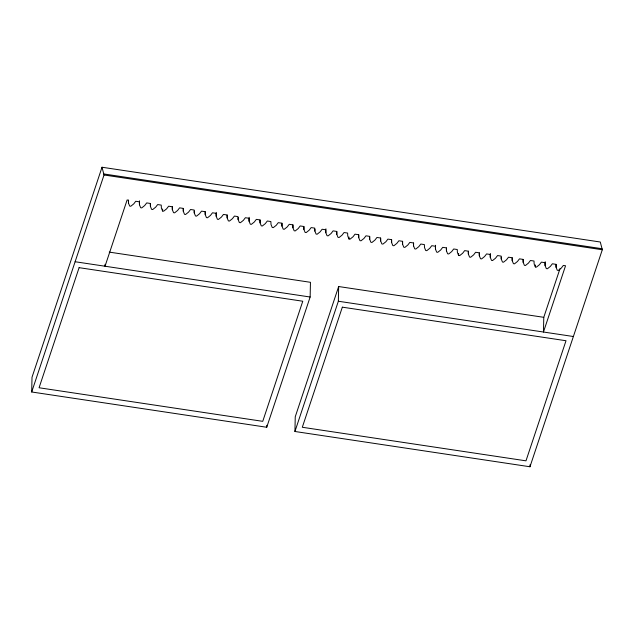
<?xml version="1.0" encoding="UTF-8"?>
<svg xmlns="http://www.w3.org/2000/svg" width="634" height="634" viewBox="0 0 634 634"><rect width="100%" height="100%" fill="white"/><g stroke="black" fill="none" stroke-linecap="round" stroke-linejoin="round"><path stroke-width="0.95" d="M109.246 252.11L310.454 282.304L310.145 297.013L266.732 427.261L31.7 391.986L32.009 377.285L102.019 167.241L600.287 242.014L602.3 249.756L529.969 466.759L294.937 431.492L295.246 416.784L338.659 286.536L543.774 317.317L559.949 268.792M105.07 264.267L105.03 266.232L127.117 199.972L128.337 200.154L128.496 203.118L129.693 206.09L130.77 206.256L133.726 203.902L135.739 201.263L139.306 201.802L139.456 204.758L140.661 207.738L141.731 207.897L144.687 205.543L146.708 202.912L150.266 203.443L150.417 206.407L151.621 209.386L152.699 209.545L155.647 207.191L157.668 204.56L161.234 205.091L161.385 208.047L162.589 211.027L163.659 211.193L166.615 208.84L168.628 206.201L172.194 206.739L172.345 209.696L173.55 212.675L174.627 212.834L177.575 210.48L179.596 207.849L183.163 208.38L183.313 211.344L184.518 214.316L185.588 214.482L188.544 212.128L190.557 209.489L194.123 210.028L194.273 212.984L195.478 215.964L196.556 216.123L199.504 213.769L201.525 211.138L205.083 211.669L205.242 214.633L206.438 217.613L207.516 217.771L210.472 215.417L212.485 212.786L216.051 213.317L216.202 216.273L217.407 219.253L218.476 219.419L221.432 217.066L223.453 214.427L227.012 214.966L227.17 217.922L228.367 220.901L229.445 221.06L232.401 218.706L234.414 216.075L237.98 216.606L238.13 219.57L239.335 222.542L240.405 222.708L243.361 220.355L245.374 217.716L248.94 218.254L249.091 221.211L250.295 224.19L251.373 224.349L254.321 221.995L256.342 219.364L259.908 219.895L260.059 222.859L261.263 225.839L262.333 225.997L265.289 223.643L267.302 221.012L270.869 221.543L271.019 224.499L272.224 227.479L273.302 227.638L276.25 225.292L278.271 222.653L281.829 223.192L281.987 226.148L283.192 229.128L284.262 229.286L287.218 226.932L289.231 224.301L292.797 224.832L292.948 227.796L294.152 230.768L295.222 230.934L298.178 228.581L300.199 225.942L303.757 226.481L303.916 229.437L305.113 232.416L306.19 232.575L309.146 230.221L311.159 227.59L314.726 228.121L314.876 231.085L316.081 234.065L317.151 234.223L320.107 231.87L322.127 229.239L325.686 229.77L325.836 232.726L327.041 235.705L328.119 235.864L331.067 233.518L333.088 230.879L336.654 231.418L336.805 234.374L338.009 237.354L339.079 237.512L342.035 235.159L344.048 232.527L347.614 233.058L347.765 236.022L348.969 238.994L350.047 239.161L352.995 236.807L355.016 234.168L358.582 234.707L358.733 237.663L359.938 240.643L361.008 240.801L363.964 238.447L365.976 235.816L369.543 236.347L369.693 239.311L370.898 242.291L371.976 242.45L374.924 240.096L376.945 237.465L380.503 237.996L380.662 240.952L381.858 243.931L382.936 244.09L385.892 241.744L387.905 239.105L391.471 239.644L391.622 242.6L392.826 245.58L393.896 245.738L396.852 243.385L398.873 240.754L402.432 241.285L402.59 244.248L403.787 247.22L404.864 247.387L407.82 245.033L409.833 242.394L413.4 242.933L413.55 245.889L414.755 248.869L415.825 249.027L418.781 246.674L420.794 244.042L424.36 244.573L424.511 247.537L425.715 250.517L426.793 250.676L429.741 248.322L431.762 245.691L435.328 246.222L435.479 249.178L436.683 252.158L437.753 252.316L440.709 249.97L442.722 247.331L446.288 247.87L446.439 250.826L447.644 253.806L448.721 253.965L451.67 251.611L453.69 248.98L457.257 249.511L457.407 252.475L458.612 255.447L459.682 255.613L462.638 253.259L464.651 250.62L468.217 251.159L468.368 254.115L469.572 257.095L470.642 257.253L473.598 254.9L475.619 252.269L479.177 252.8L479.336 255.764L480.532 258.743L481.61 258.902L484.566 256.548L486.579 253.917L490.145 254.448L490.296 257.404L491.501 260.384L492.57 260.542L495.526 258.197L497.547 255.557L501.106 256.096L501.256 259.052L502.461 262.032L503.539 262.191L506.495 259.837L508.508 257.206L512.074 257.737L512.224 260.701L513.429 263.673L514.499 263.839L517.455 261.485L519.468 258.846L523.034 259.385L523.185 262.341L524.389 265.321L525.467 265.48L528.415 263.126L530.436 260.495L534.002 261.026L534.153 263.99L535.358 266.969L536.427 267.128L539.383 264.774L541.396 262.143L544.963 262.674L545.113 265.63L546.318 268.61L547.396 268.768L550.344 266.415L552.365 263.784L555.923 264.323L556.081 267.279L557.254 270.25L558.356 270.417L561.312 268.063L563.325 265.432L565.552 265.765L543.465 332.026L543.774 317.317M128.496 203.118L128.551 200.178M139.456 204.758L139.535 200.835M150.417 206.407L150.48 203.466M162.589 211.027L162.629 209.069M172.345 209.696L172.408 206.755M183.313 211.344L183.377 208.404M194.273 212.984L194.313 211.027M205.242 214.633L205.297 211.693M216.202 216.273L216.281 212.358M227.17 217.922L227.226 214.981M238.13 219.57L238.17 217.605M249.091 221.211L249.178 217.288M260.059 222.859L260.122 219.919M266.732 427.261L266.771 425.295M281.987 226.148L282.043 223.208M292.948 227.796L293.011 224.856M303.916 229.437L303.971 226.496M314.876 231.085L314.916 229.12M325.836 232.726L325.924 228.811M336.805 234.374L336.868 231.434M294.937 431.492L338.35 301.245L338.659 286.536M348.969 238.994L349.009 237.037M358.733 237.663L358.796 234.723M369.693 239.311L369.757 236.371M380.662 240.952L380.717 238.012M391.622 242.6L391.685 239.66M402.59 244.248L402.645 241.308M413.55 245.889L413.614 242.949M435.479 249.178L435.558 245.263M446.439 250.826L446.502 247.886M458.612 255.447L458.651 253.489M468.368 254.115L468.431 251.175M479.336 255.764L479.391 252.823M490.296 257.404L490.375 253.489M501.256 259.052L501.304 257.095M512.224 260.701L512.288 257.761M523.185 262.341L523.248 259.401M529.969 466.759L530.008 464.793M535.358 266.969L535.397 265.004M545.113 265.63L545.2 261.715M556.081 267.279L556.137 264.338M31.7 391.986L104.031 174.984L102.019 167.241M103.762 173.946L602.031 248.718M104.031 174.984L602.3 249.756M75.113 261.739L310.145 297.013M338.35 301.245L573.382 336.511M79.099 267.667L39.07 387.762L262.745 421.333L302.775 301.229L79.099 267.667M342.336 307.165L302.307 427.268L525.982 460.831L566.011 340.735L342.336 307.165"/></g></svg>
